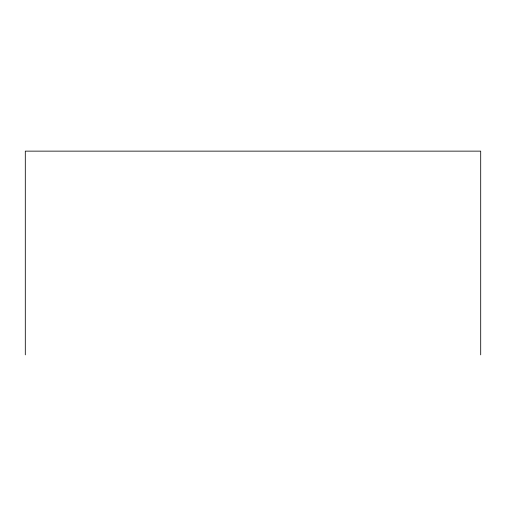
<?xml version="1.0" encoding="UTF-8"?>
<svg xmlns="http://www.w3.org/2000/svg" width="506" height="506" viewBox="0 0 506 506"><rect width="100%" height="100%" fill="white"/><g stroke="black" fill="none" stroke-linecap="round" stroke-linejoin="round"><path stroke-width="0.76" d="M480.7 354.864L480.7 151.136L25.3 151.136L25.3 354.864"/></g></svg>
